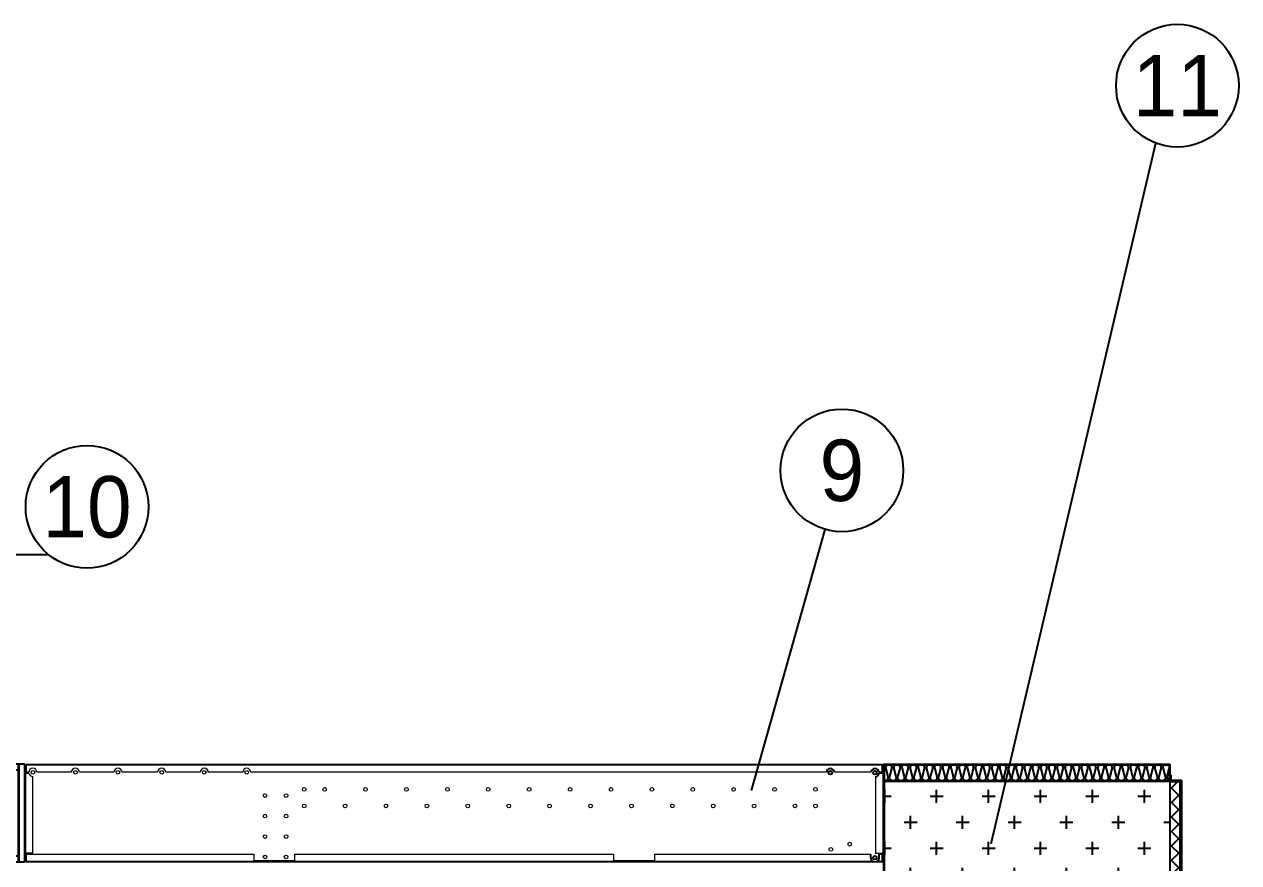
# Model space of a CAD drawing. Header units: millimetres. Extents: x 2193 to 31600, y 1908 to 22703.
# Drawn here: x 15564 to 18533, y 10870 to 12920 of the extents above; entities that cross this region are included whole.
import ezdxf
from ezdxf import colors
from ezdxf.entities.mleader import LeaderData, LeaderLine
from ezdxf.enums import TextEntityAlignment as Align
from ezdxf.math import Vec2, Vec3

# ---------------------------------------------------------------- set-up
doc = ezdxf.new("R2010")
doc.units = ezdxf.units.MM
doc.linetypes.add('CENTER', pattern=[2, 1.25, -0.25, 0.25, -0.25])
for name, color, linetype in [('center', 1, 'CENTER'), ('SMS', 220, 'Continuous'), ('냉각탑_dim', 1, 'Continuous'), ('냉각탑_text', 3, 'Continuous')]:
    doc.layers.add(name, color=color, linetype=linetype)
doc.styles.get("Standard").update_dxf_attribs({"font": 'arial.ttf'})
doc.styles.add('돋움', font='Dotum.ttf')

# ---------------------------------------------------------------- blocks, each defined once
blk = doc.blocks.new('A$C799753AE')
for p, q in [((0, 11), (0, 251)), ((1100, 251), (0, 251)), ((3400, 251), (0, 251)), ((3400, 251), (0, 251)), ((15, 251), (15, 11)), ((3400, 251), (1102, 251)), ((3400, 251), (1102, 251)), ((3385, 236), (15, 236)), ((3400, 11), (0, 11)), ((42, 11), (0, 11)), ((42, 11), (0, 11)), ((3385, 26), (15, 26)), ((142, 11), (1934, 11))]:
    blk.add_line(p, q)
at = {"color": 7, "lineweight": 35}
for p, q in [((3385, 251), (3385, 11)), ((3400, 251), (3400, 11)), ((3400, 251), (3400, 11)), ((3400, 251), (3400, 11)), ((3400, 251), (3400, 11))]:
    blk.add_line(p, q, dxfattribs=at)
for centre in [(25, 230), (200, 230), (375, 230), (550, 230), (725, 230), (900, 230), (1075, 230), (1127, 230), (1302, 230), (1477, 230), (1652, 230), (1827, 230), (2002, 230), (2177, 230), (2229, 230), (2404, 230), (2579, 230), (2754, 230), (2929, 230), (3104, 230), (3279, 230), (21, 184), (1101, 182), (1101, 182), (2249, 184), (2249, 184), (2687.2, 170.7), (2249, 84), (2249, 84), (21, 34)]:
    blk.add_circle(centre, 4.5)
at = {"color": 7, "lineweight": 15}
blk.add_circle((3331, 231), 4.5, dxfattribs=at)
at = {"layer": 'center'}
for p, q in [((25, 238.5), (25, 221.5)), ((200, 238.5), (200, 221.5)), ((375, 238.5), (375, 221.5)), ((550, 238.5), (550, 221.5)), ((725, 238.5), (725, 221.5)), ((900, 238.5), (900, 221.5)), ((1075, 238.5), (1075, 221.5)), ((1127, 238.5), (1127, 221.5)), ((1302, 238.5), (1302, 221.5)), ((1477, 238.5), (1477, 221.5)), ((1652, 238.5), (1652, 221.5)), ((1827, 238.5), (1827, 221.5)), ((2002, 238.5), (2002, 221.5)), ((2177, 238.5), (2177, 221.5)), ((2229, 238.5), (2229, 221.5)), ((2404, 238.5), (2404, 221.5)), ((2579, 238.5), (2579, 221.5)), ((2754, 238.5), (2754, 221.5)), ((2929, 238.5), (2929, 221.5)), ((3104, 238.5), (3104, 221.5)), ((3279, 238.5), (3279, 221.5)), ((3331, 239.5), (3331, 222.5)), ((33.5, 230), (16.5, 230)), ((208.5, 230), (191.5, 230)), ((383.5, 230), (366.5, 230)), ((558.5, 230), (541.5, 230)), ((733.5, 230), (716.5, 230)), ((908.5, 230), (891.5, 230)), ((1083.5, 230), (1066.5, 230)), ((1135.5, 230), (1118.5, 230)), ((1310.5, 230), (1293.5, 230)), ((1485.5, 230), (1468.5, 230)), ((1660.5, 230), (1643.5, 230)), ((1835.5, 230), (1818.5, 230)), ((2010.5, 230), (1993.5, 230)), ((2185.5, 230), (2168.5, 230)), ((2237.5, 230), (2220.5, 230)), ((2412.5, 230), (2395.5, 230)), ((2587.5, 230), (2570.5, 230)), ((2762.5, 230), (2745.5, 230)), ((2937.5, 230), (2920.5, 230)), ((3112.5, 230), (3095.5, 230)), ((3287.5, 230), (3270.5, 230)), ((3339.5, 231), (3322.5, 231)), ((29.5, 184), (12.5, 184)), ((12.5, 184), (29.5, 184)), ((21, 192.5), (21, 175.5)), ((1092.5, 182), (1109.5, 182)), ((1101, 190.5), (1101, 173.5)), ((2240.5, 184), (2257.5, 184)), ((2249, 192.5), (2249, 175.5)), ((2687.2, 179.2), (2687.2, 162.2)), ((2695.7, 170.7), (2678.7, 170.7)), ((2249, 92.5), (2249, 75.5)), ((2240.5, 84), (2257.5, 84)), ((12.5, 34), (29.5, 34)), ((21, 42.5), (21, 25.5)), ((50, 17), (50, 0)), ((250, 17), (250, 0)), ((450, 17), (450, 0))]:
    blk.add_line(p, q, dxfattribs=at)
blk = doc.blocks.new('1')
h = blk.add_hatch()
h.set_pattern_fill('CROSS', color=5, scale=10)
h.set_pattern_definition([(0, (-665544.99, 22906.47), (63.5, 63.5), [31.75, -95.25]), (90, (-665529.116, 22890.595), (-63.5, 63.5), [31.75, -95.25])])
h.paths.add_polyline_path([(18364.7, 11068.7), (17666.3, 11068.7), (17665.5, 8110.7), (18363.9, 8110.7)])
at = {"ltscale": 500}
h = blk.add_hatch(dxfattribs=at)
h.set_pattern_fill('ANSI37', color=251, scale=200)
h.set_pattern_definition([(45, (-13009.405, -4097.68), (-17.67767, 17.67767), []), (135, (-13009.405, -4097.68), (-17.67767, -17.67767), [])])
h.paths.add_polyline_path([(18389.7, 11068), (18367.9, 11068), (18368.6, 8147.2), (18390.4, 8147.2)])
at = {"color": 7, "lineweight": 15}
for p, q in [((15566.7, 11107.2), (15564.7, 11107.2)), ((15564.7, 11107.2), (15564.7, 11088.7)), ((15566.7, 11088.7), (15566.7, 11107.2)), ((15568.2, 11107.2), (15566.7, 11107.2)), ((15568.2, 11107.2), (15568.2, 11110.7)), ((15568.2, 11110.7), (17661.2, 11110.7)), ((15568.2, 11108.7), (17661.2, 11108.7)), ((15568.2, 11107.2), (15568.2, 11090.7)), ((15658.2, 11110.7), (15658.2, 11108.7)), ((15671.2, 11110.7), (15671.2, 11108.7)), ((15705.7, 11110.7), (15705.7, 11108.7)), ((15723.7, 11110.7), (15723.7, 11108.7)), ((15751.7, 11110.7), (15751.7, 11108.7)), ((15769.7, 11110.7), (15769.7, 11108.7)), ((17459.7, 11110.7), (17459.7, 11108.7)), ((17477.7, 11110.7), (17477.7, 11108.7)), ((17505.7, 11110.7), (17505.7, 11108.7)), ((17523.7, 11110.7), (17523.7, 11108.7)), ((17558.2, 11110.7), (17558.2, 11108.7)), ((17571.2, 11110.7), (17571.2, 11108.7)), ((17661.2, 11107.2), (17661.2, 11110.7)), ((17661.2, 11090.7), (17661.2, 11107.2)), ((17661.2, 11107.2), (17662.7, 11107.2)), ((17662.7, 11107.2), (17662.7, 11088.7)), ((17664.7, 11107.2), (17662.7, 11107.2)), ((17664.7, 11088.7), (17664.7, 11107.2)), ((15564.7, 11088.7), (15568.2, 11088.7)), ((15564.7, 11088.7), (15564.7, 10892.7)), ((15566.7, 11085.2), (15564.7, 11085.2)), ((15566.7, 11076.2), (15564.7, 11076.2)), ((15566.7, 10892.7), (15566.7, 11088.7)), ((15574.7, 11090.7), (15568.2, 11090.7)), ((15568.2, 11088.7), (15574.9, 11088.7)), ((15584.7, 10892.7), (15584.7, 11080.7)), ((15678.7, 11090.7), (15594.7, 11090.7)), ((15782.7, 11090.7), (15698.7, 11090.7)), ((15889.7, 11090.7), (15802.7, 11090.7)), ((15993.7, 11090.7), (15909.7, 11090.7)), ((16097.7, 11090.7), (16013.7, 11090.7)), ((17524.8, 11090.7), (16117.7, 11090.7)), ((17633.8, 11090.7), (17544.7, 11090.7)), ((17644.7, 11079.7), (17644.7, 10892.7)), ((17661.2, 11090.7), (17653.7, 11090.7)), ((17653.7, 11088.7), (17661.2, 11088.7)), ((17664.7, 11088.7), (17661.2, 11088.7)), ((17662.7, 11088.7), (17662.7, 10892.7)), ((17664.7, 11085.2), (17662.7, 11085.2)), ((17664.7, 11076.2), (17662.7, 11076.2)), ((17664.7, 10892.7), (17664.7, 11088.7)), ((15566.7, 10995.2), (15564.7, 10995.2)), ((17664.7, 10995.2), (17662.7, 10995.2)), ((15566.7, 10986.2), (15564.7, 10986.2)), ((17664.7, 10986.2), (17662.7, 10986.2)), ((15566.7, 10905.2), (15564.7, 10905.2)), ((17664.7, 10905.2), (17662.7, 10905.2)), ((15566.7, 10896.2), (15564.7, 10896.2)), ((15564.7, 10892.7), (15568.2, 10892.7)), ((15564.7, 10892.7), (15564.7, 10874.2)), ((15564.7, 10874.2), (15566.7, 10874.2)), ((15566.7, 10874.2), (15566.7, 10892.7)), ((15568.2, 10874.2), (15566.7, 10874.2)), ((15584.7, 10892.7), (15568.2, 10892.7)), ((15568.2, 10890.7), (16124.7, 10890.7)), ((15568.2, 10890.7), (15568.2, 10874.2)), ((15568.2, 10874.2), (15568.2, 10870.7)), ((17639.4, 10872.7), (15568.2, 10872.7)), ((17661.2, 10870.7), (15568.2, 10870.7)), ((15586.7, 10870.7), (15586.7, 10872.7)), ((15592.7, 10870.7), (15592.7, 10872.7)), ((15786.7, 10870.7), (15786.7, 10872.7)), ((15792.7, 10870.7), (15792.7, 10872.7)), ((15986.7, 10870.7), (15986.7, 10872.7)), ((15992.7, 10870.7), (15992.7, 10872.7)), ((16124.7, 10890.7), (16124.7, 10874.2)), ((16224.7, 10874.2), (16124.7, 10874.2)), ((16186.7, 10870.7), (16186.7, 10872.7)), ((16192.7, 10870.7), (16192.7, 10872.7)), ((16224.7, 10890.7), (17004.7, 10890.7)), ((16224.7, 10890.7), (16224.7, 10874.2)), ((16386.7, 10870.7), (16386.7, 10872.7)), ((16392.7, 10870.7), (16392.7, 10872.7)), ((16586.7, 10870.7), (16586.7, 10872.7)), ((16592.7, 10870.7), (16592.7, 10872.7)), ((16637.7, 10870.7), (16637.7, 10872.7)), ((16643.7, 10870.7), (16643.7, 10872.7)), ((16837.7, 10870.7), (16837.7, 10872.7)), ((16843.7, 10870.7), (16843.7, 10872.7)), ((17004.7, 10890.7), (17004.7, 10874.2)), ((17104.7, 10874.2), (17004.7, 10874.2)), ((17037.7, 10870.7), (17037.7, 10872.7)), ((17043.7, 10870.7), (17043.7, 10872.7)), ((17104.7, 10890.7), (17633.7, 10890.7)), ((17104.7, 10890.7), (17104.7, 10874.2)), ((17237.7, 10870.7), (17237.7, 10872.7)), ((17243.7, 10870.7), (17243.7, 10872.7)), ((17437.7, 10870.7), (17437.7, 10872.7)), ((17443.7, 10870.7), (17443.7, 10872.7)), ((17637.7, 10870.7), (17637.7, 10872.7)), ((17643.7, 10870.7), (17643.7, 10871.7)), ((17644.7, 10892.7), (17661.2, 10892.7)), ((17661.2, 10872.7), (17648.1, 10872.7)), ((17653.7, 10890.7), (17661.2, 10890.7)), ((17664.7, 10892.7), (17661.2, 10892.7)), ((17661.2, 10874.2), (17661.2, 10890.7)), ((17661.2, 10874.2), (17661.2, 10870.7)), ((17661.2, 10874.2), (17662.7, 10874.2)), ((17664.7, 10896.2), (17662.7, 10896.2)), ((17662.7, 10892.7), (17662.7, 10874.2)), ((17662.7, 10874.2), (17664.7, 10874.2)), ((17664.7, 10874.2), (17664.7, 10892.7))]:
    blk.add_line(p, q, dxfattribs=at)
for p, q in [((17664.7, 11110.7), (17664.7, 8110.7)), ((17666.3, 11110.7), (17666.3, 8490.7)), ((17666.3, 11109.1), (17666.3, 11070.3)), ((18363.1, 11109.1), (18363.1, 11070.3)), ((18364.7, 11110.7), (18364.7, 8489.1)), ((17666.3, 11070.3), (18364.7, 11070.3)), ((17666.3, 11068.7), (17666.3, 8112.3)), ((17666.3, 11068.7), (18364.7, 11068.7))]:
    blk.add_line(p, q)
at = {"ltscale": 500}
for p, q in [((17664.7, 11110.7), (18364.7, 11110.7)), ((17666.3, 11109.1), (18363.1, 11109.1))]:
    blk.add_line(p, q, dxfattribs=at)
at = {"color": 251, "ltscale": 500}
for p, q in [((18367.9, 11083.9), (18364.7, 11083.9)), ((18367.9, 11071.2), (18367.9, 11083.9)), ((18364.7, 11068), (18389.7, 11068)), ((18367.9, 11071.2), (18392.9, 11071.2)), ((18389.7, 8147.2), (18389.7, 11071.2)), ((18389.7, 11068), (18389.7, 11046.2)), ((18389.7, 11046.2), (18392.9, 11046.2)), ((18392.9, 11071.2), (18392.9, 11046.2)), ((18392.9, 11071.2), (18392.9, 8147.2))]:
    blk.add_line(p, q, dxfattribs=at)
at = {"color": 7, "lineweight": 13, "ltscale": 0.002813}
blk.add_line((15564.7, 10923.6), (15564.7, 10922.7), dxfattribs=at)
at = {"color": 7}
for p, q in [((17633.7, 10881.7), (17633.7, 10890.7)), ((17653.7, 10881.7), (17653.7, 10890.7))]:
    blk.add_line(p, q, dxfattribs=at)
at = {"color": 7, "lineweight": 15}
for centre in [(15584.7, 11090.7), (15688.7, 11090.7), (15792.7, 11090.7), (15899.7, 11090.7), (16003.7, 11090.7), (16107.7, 11090.7), (16248.2, 11048.7), (16298.2, 11048.7), (16398.2, 11048.7), (16498.2, 11048.7), (16598.2, 11048.7), (16698.2, 11048.7), (16798.2, 11048.7), (16898.2, 11048.7), (16998.2, 11048.7), (17098.2, 11048.7), (17198.2, 11048.7), (17298.2, 11048.7), (17398.2, 11048.7), (17498.2, 11048.7), (16152.2, 11033.7), (16203.7, 11033.7), (16152.2, 10983.7), (16203.7, 10983.7), (16248.2, 11008.7), (16348.2, 11008.7), (16448.2, 11008.7), (16548.2, 11008.7), (16648.2, 11008.7), (16748.2, 11008.7), (16848.2, 11008.7), (16948.2, 11008.7), (17048.2, 11008.7), (17148.2, 11008.7), (17248.2, 11008.7), (17348.2, 11008.7), (17448.2, 11008.7), (17498.2, 11008.7), (16152.2, 10933.7), (16203.7, 10933.7), (17535.8, 10902.1), (17581.8, 10915), (16152.2, 10883.7), (16203.7, 10883.7)]:
    blk.add_circle(centre, 4.5, dxfattribs=at)
for centre in [(17534.7, 11089.7), (17643.7, 11089.7), (17643.7, 10881.7)]:
    blk.add_circle(centre, 4.5)
for centre, start, end in [((15584.7, 11090.7), 0, 180), ((15584.7, 11090.7), 191.5372, 270), ((15688.7, 11090.7), 0, 180), ((15792.7, 11090.7), 0, 180), ((15899.7, 11090.7), 0, 180), ((16003.7, 11090.7), 0, 180), ((16107.7, 11090.7), 0, 180)]:
    blk.add_arc(centre, 10, start, end, dxfattribs=at)
at = {"color": 7}
for centre, start, end in [((17534.7, 11089.7), 5.7392, 174.2608), ((17643.7, 11089.7), 5.7392, 174.2608), ((17643.7, 11089.7), 275.7392, 354.2608), ((17643.7, 10881.7), 180, 0)]:
    blk.add_arc(centre, 10, start, end, dxfattribs=at)
at = {"layer": 'SMS', "color": 5, "elevation": 0}
for points in [[(18143.7, 11070.3, -0.420076), (18138.9, 11080.6), (18143.9, 11098.9, 1.449198), (18128.9, 11098.9), (18133.9, 11080.6, -0.524856), (18126.4, 11069.8, -0.524856), (18119, 11080.6), (18123.9, 11098.9, 1.449198), (18109, 11098.9), (18113.9, 11080.6, -0.524856), (18106.5, 11069.8, -0.524856), (18099, 11080.6), (18104, 11098.9, 1.449198), (18089, 11098.9), (18094, 11080.6, -0.524856), (18086.5, 11069.8, -0.524856), (18079.1, 11080.6), (18084, 11098.9, 1.449198), (18069.1, 11098.9), (18074, 11080.6, -0.524856), (18066.6, 11069.8, -0.524856), (18059.1, 11080.6), (18064.1, 11098.9, 1.449198), (18049.1, 11098.9), (18054.1, 11080.6, -0.524856), (18046.6, 11069.8, -0.524856), (18039.2, 11080.6), (18044.1, 11098.9, 1.449198), (18029.2, 11098.9), (18034.1, 11080.6, -0.524856), (18026.7, 11069.8, -0.524856), (18019.2, 11080.6), (18024.2, 11098.9, 1.449198), (18009.2, 11098.9), (18014.2, 11080.6, -0.524856), (18006.7, 11069.8, -0.524856), (17999.3, 11080.6), (18004.2, 11098.9, 1.449198), (17989.3, 11098.9), (17994.2, 11080.6, -0.524856), (17986.8, 11069.8, -0.524856), (17979.3, 11080.6), (17984.3, 11098.9, 1.449198), (17969.3, 11098.9), (17974.3, 11080.6, -0.524856), (17966.8, 11069.8, -0.524856), (17959.4, 11080.6), (17964.3, 11098.9, 1.449198), (17949.4, 11098.9), (17954.3, 11080.6, -0.524856), (17946.9, 11069.8, -0.524856), (17939.4, 11080.6), (17944.4, 11098.9, 1.449198), (17929.4, 11098.9), (17934.4, 11080.6, -0.524856), (17926.9, 11069.8, -0.524856), (17919.5, 11080.6), (17924.4, 11098.9, 1.449198), (17909.5, 11098.9), (17914.4, 11080.6, -0.524856), (17907, 11069.8, -0.524856), (17899.5, 11080.6), (17904.5, 11098.9, 1.449198), (17889.5, 11098.9), (17894.5, 11080.6, -0.524856), (17887, 11069.8, -0.524856), (17879.6, 11080.6), (17884.5, 11098.9, 1.449198), (17869.6, 11098.9), (17874.5, 11080.6, -0.524856), (17867.1, 11069.8, -0.524856), (17859.6, 11080.6), (17864.6, 11098.9, 1.449198), (17849.6, 11098.9), (17854.6, 11080.6, -0.524856), (17847.1, 11069.8, -0.524856), (17839.7, 11080.6), (17844.6, 11098.9, 1.449198), (17829.7, 11098.9), (17834.6, 11080.6, -0.524856), (17827.2, 11069.8, -0.524856), (17819.7, 11080.6), (17824.7, 11098.9, 1.449198), (17809.7, 11098.9), (17814.7, 11080.6, -0.524856), (17807.2, 11069.8, -0.524856), (17799.8, 11080.6), (17804.7, 11098.9, 1.449198), (17789.8, 11098.9), (17794.7, 11080.6, -0.524856), (17787.3, 11069.8, -0.524856), (17779.8, 11080.6), (17784.8, 11098.9, 1.449198), (17769.8, 11098.9), (17774.8, 11080.6, -0.524856), (17767.3, 11069.8, -0.524856), (17759.9, 11080.6), (17764.8, 11098.9, 1.449198), (17749.9, 11098.9), (17754.8, 11080.6, -0.524856), (17747.4, 11069.8, -0.524856), (17739.9, 11080.6), (17744.9, 11098.9, 1.449198), (17729.9, 11098.9), (17734.9, 11080.6, -0.524856), (17727.4, 11069.8, -0.524856), (17720, 11080.6), (17724.9, 11098.9, 1.449198), (17710, 11098.9), (17714.9, 11080.6, -0.524856), (17707.5, 11069.8, -0.524856), (17700, 11080.6), (17705, 11098.9, 1.449198), (17690, 11098.9), (17695, 11080.6, -0.524856), (17687.5, 11069.8, -0.524856), (17680.1, 11080.6), (17685, 11098.9, 1.449198), (17670.1, 11098.9), (17675, 11080.6, -0.420076), (17670.3, 11070.3, -0.420076)], [(18363.1, 11105, 0.968257), (18348.4, 11098.9), (18353.3, 11080.6, -0.524856), (18345.9, 11069.8, -0.524856), (18338.4, 11080.6), (18343.4, 11098.9, 1.449198), (18328.4, 11098.9), (18333.4, 11080.6, -0.524856), (18325.9, 11069.8, -0.524856), (18318.5, 11080.6), (18323.4, 11098.9, 1.449198), (18308.5, 11098.9), (18313.4, 11080.6, -0.524856), (18306, 11069.8, -0.524856), (18298.5, 11080.6), (18303.5, 11098.9, 1.449198), (18288.5, 11098.9), (18293.5, 11080.6, -0.524856), (18286, 11069.8, -0.524856), (18278.6, 11080.6), (18283.5, 11098.9, 1.449198), (18268.6, 11098.9), (18273.5, 11080.6, -0.524856), (18266.1, 11069.8, -0.524856), (18258.6, 11080.6), (18263.6, 11098.9, 1.449198), (18248.6, 11098.9), (18253.6, 11080.6, -0.524856), (18246.1, 11069.8, -0.524856), (18238.7, 11080.6), (18243.6, 11098.9, 1.449198), (18228.7, 11098.9), (18233.6, 11080.6, -0.524856), (18226.2, 11069.8, -0.524856), (18218.7, 11080.6), (18223.7, 11098.9, 1.449198), (18208.7, 11098.9), (18213.7, 11080.6, -0.524856), (18206.2, 11069.8, -0.524856), (18198.8, 11080.6), (18203.7, 11098.9, 1.449198), (18188.8, 11098.9), (18193.7, 11080.6, -0.524856), (18186.3, 11069.8, -0.524856), (18178.8, 11080.6), (18183.8, 11098.9, 1.449198), (18168.8, 11098.9), (18173.8, 11080.6, -0.524856), (18166.3, 11069.8, -0.524856), (18158.9, 11080.6), (18163.8, 11098.9, 1.449198), (18148.9, 11098.9), (18153.8, 11080.6, -0.524856), (18146.4, 11069.8, -0.524856), (18138.9, 11080.6), (18143.9, 11098.9, 1.449198), (18128.9, 11098.9), (18133.9, 11080.6, -0.420076), (18129.1, 11070.3)], [(18363.1, 11070.3, -0.420076), (18358.4, 11080.6), (18363.3, 11098.9)]]:
    blk.add_lwpolyline(points, format="xyb", dxfattribs=at)
at = {"color": 7}
blk.add_blockref('A$C799753AE', (12164.7, 10859.7), dxfattribs=at)

msp = doc.modelspace()

# ---------------------------------------------------------------- linework, layer by layer
at = {"layer": '냉각탑_dim', "linetype": 'ByBlock', "lineweight": -2}
for points in [[(17927.9, 10916.8), (18330.3, 12629.1)], [(17342.1, 11046.5), (17522.2, 11684.5)]]:
    msp.add_lwpolyline(points, dxfattribs=at)
for centre in [(18383.1, 12769.5), (17562.9, 11828.9), (15717.1, 11739.8)]:
    msp.add_circle(centre, 150, dxfattribs=at)

# ---------------------------------------------------------------- block references
msp.add_blockref('1', (0, 0))

# ---------------------------------------------------------------- texts
at = {"layer": '냉각탑_text', "style": '돋움'}
for s, p in [('11', (18383.1, 12769.5)), ('9', (17562.9, 11828.9)), ('10', (15717.1, 11739.8))]:
    msp.add_text(s, height=150, dxfattribs=at).set_placement(p, align=Align.MIDDLE_CENTER)

# ---------------------------------------------------------------- leaders
at = {"layer": '냉각탑_dim'}
ml = msp.add_multileader_mtext('Standard', dxfattribs=at)
ml.set_content('')
ml.set_leader_properties(color=256)
ml.build(insert=Vec2(0, 0))
ml.multileader.update_dxf_attribs({"text_right_attachment_type": 6, "dogleg_length": 5, "arrow_head_size": 150, "scale": 30})
ctx = ml.context
ctx.base_point, ctx.scale, ctx.char_height, ctx.arrow_head_size, ctx.landing_gap_size, ctx.plane_origin = Vec3(15622.3, 11623.6), 30, 5.4, 150, 2.7, Vec3(14963.3, 12128.5)
ctx.right_attachment = 6
notes = []
notes.append((ctx, [(0, (1, 1, 0), (15472.3, 11623.6), (1, 0), 150, [(0, [(14966.7, 10989.4)], 0, [])])]))
ctx.mtext, ml.multileader.dxf.content_type = None, 0
for ctx, leaders in notes:
    for number, flags, end, landing, length, lines in leaders:
        leader = LeaderData()
        leader.index, (leader.has_last_leader_line, leader.has_dogleg_vector, leader.attachment_direction) = number, flags
        leader.last_leader_point, leader.dogleg_vector, leader.dogleg_length = Vec3(end), Vec3(landing), length
        for number, points, colour, breaks in lines:
            line = LeaderLine()
            line.index, line.vertices, line.color, line.breaks = number, Vec3.list(points), colors.encode_raw_color(colour), breaks
            leader.lines.append(line)
        ctx.leaders.append(leader)

doc.saveas('drawing.dxf')
